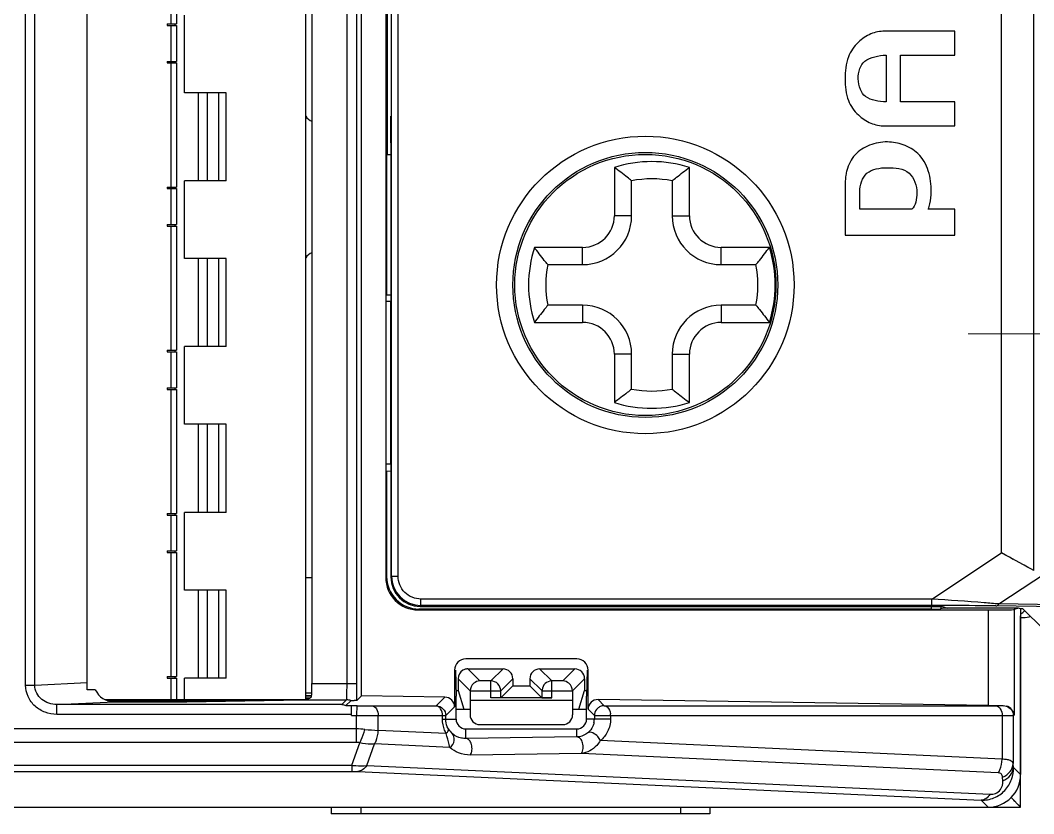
# Model space of a CAD drawing. Header units: millimetres. Extents: x 509 to 2357, y -197 to 647.
# Drawn here: x 2121.82 to 2152.87, y 115.03 to 139.33 of the extents above; entities that cross this region are included whole.
import ezdxf

# ---------------------------------------------------------------- set-up
doc = ezdxf.new("R2010")
doc.units = ezdxf.units.MM
doc.linetypes.add('CENTER', pattern=[17.8, 10.75, -2.35, 2.35, -2.35])
doc.linetypes.add('CENTER2', pattern=[28.575, 19.05, -3.175, 3.175, -3.175])
doc.layers.add('3', color=112, linetype='CENTER', lineweight=15)
for name, color, linetype in [('CASE_BODY_55DXF_CONTINUOUS_LINE', 7, 'CONTINUOUS'), ('COVER_TERMINDXF_CONTINUOUS_LINE', 7, 'CONTINUOUS'), ('COVER_TOP_55DXF_CONTINUOUS_LINE', 7, 'CONTINUOUS'), ('HEX_M6X12_DXF_CONTINUOUS_LINE', 7, 'CONTINUOUS'), ('PCB_CONNECTEDXF_CONTINUOUS_LINE', 7, 'CONTINUOUS'), ('PCB_SCR_5570DXF_CONTINUOUS_LINE', 7, 'CONTINUOUS'), ('TERMINAL_DG2DXF_CONTINUOUS_LINE', 7, 'CONTINUOUS')]:
    doc.layers.add(name, color=color, linetype=linetype)

msp = doc.modelspace()

# ---------------------------------------------------------------- linework, layer by layer
at = {"layer": '3', "linetype": 'CENTER2', "ltscale": 0.5}
msp.add_line((2170.982, 129.726), (2150.859, 129.726), dxfattribs=at)
at = {"layer": 'CASE_BODY_55DXF_CONTINUOUS_LINE', "color": 7, "linetype": 'Continuous'}
for p, q in [((2152.47, 115.226), (2152.47, 121.092)), ((2152.551, 121.026), (2152.47, 121.026)), ((2135.531, 119.463), (2136.609, 119.463)), ((2135.902, 119.093), (2135.531, 119.463)), ((2136.238, 119.093), (2136.609, 119.463)), ((2137.731, 119.463), (2138.809, 119.463)), ((2137.731, 119.463), (2138.102, 119.093)), ((2138.809, 119.463), (2138.438, 119.093)), ((2135.604, 118.791), (2135.231, 119.163)), ((2135.231, 119.163), (2135.231, 118.806)), ((2136.238, 119.093), (2135.902, 119.093)), ((2136.238, 118.576), (2136.238, 119.093)), ((2136.538, 118.793), (2136.909, 119.163)), ((2136.909, 118.949), (2136.538, 118.578)), ((2136.909, 119.163), (2136.909, 118.949)), ((2136.909, 118.949), (2137.431, 118.949)), ((2137.431, 119.163), (2137.788, 118.807)), ((2137.431, 119.163), (2137.431, 118.949)), ((2137.431, 118.949), (2137.802, 118.578)), ((2138.438, 119.093), (2138.101, 119.093)), ((2138.102, 118.576), (2138.102, 119.093)), ((2139.109, 119.163), (2138.737, 118.791)), ((2139.109, 119.163), (2139.109, 118.806)), ((2130.57, 118.653), (2130.745, 118.653)), ((2130.745, 118.628), (2130.57, 118.628)), ((2135.17, 118.806), (2135.231, 118.806)), ((2135.231, 118.806), (2135.405, 118.226)), ((2135.604, 118.793), (2136.538, 118.793)), ((2135.604, 118.791), (2135.604, 118.505)), ((2136.538, 118.578), (2136.538, 118.793)), ((2137.804, 118.823), (2137.802, 118.793)), ((2137.802, 118.793), (2138.737, 118.793)), ((2137.802, 118.793), (2137.802, 118.578)), ((2138.737, 118.791), (2138.737, 118.505)), ((2138.935, 118.226), (2139.109, 118.806)), ((2139.109, 118.806), (2139.17, 118.806)), ((2124.478, 118.496), (2129.215, 118.496)), ((2127.785, 118.471), (2124.57, 118.471)), ((2130.57, 118.574), (2130.693, 118.574)), ((2130.637, 118.549), (2130.57, 118.549)), ((2135.604, 118.505), (2135.601, 118.06)), ((2135.604, 118.505), (2138.737, 118.505)), ((2138.102, 118.576), (2136.238, 118.576)), ((2138.737, 118.505), (2138.739, 118.06)), ((2135.896, 117.741), (2135.9, 117.755)), ((2135.9, 117.755), (2138.441, 117.755)), ((2138.441, 117.755), (2138.445, 117.741)), ((1978.47, 115.226), (2152.47, 115.226)), ((2131.348, 115.226), (2131.348, 115.026)), ((2132.248, 115.226), (2132.248, 115.026)), ((2142.048, 115.226), (2142.048, 115.026)), ((2142.948, 115.226), (2142.948, 115.026)), ((2152.47, 115.226), (2152.177, 115.519)), ((2152.355, 115.341), (2152.324, 115.372)), ((2142.948, 115.026), (2131.348, 115.026))]:
    msp.add_line(p, q, dxfattribs=at)
for points in [[(2152.291, 115.405), (2152.256, 115.441), (2152.218, 115.48), (2152.177, 115.519)], [(2152.43, 115.267), (2152.408, 115.288), (2152.383, 115.314)], [(2152.47, 115.226), (2152.467, 115.229), (2152.459, 115.237), (2152.447, 115.25)]]:
    msp.add_lwpolyline(points, dxfattribs=at)
msp.add_arc((2151.47, 116.226), 1, 270, 0, dxfattribs=at)
for centre, major_axis, ratio, start_param, end_param in [((2152.062, 121.626), (0.686, 0), 0.874162, -0.93305, -0.678603), ((2135.531, 119.163), (0.212, -0.212), 0.999973, 2.879799, 3.926977), ((2135.531, 119.163), (-0.212, 0.212), 0.999973, -0.602412, -0.261794), ((2135.531, 119.163), (0.212, -0.212), 0.999973, 2.356208, 2.539181), ((2136.609, 119.163), (0.212, 0.212), 0.999973, -0.785384, 0.785384), ((2137.731, 119.163), (0.212, -0.212), 0.999973, 2.356208, 3.926977), ((2138.809, 119.163), (0.212, 0.212), 0.999973, -0.785384, 0.785384), ((2138.102, 118.578), (0.3, 0), 0.005236, -3.136357, -1.570796), ((2135.901, 118.06), (0.045, 0.302), 0.981628, -4.56665, -2.995946), ((2138.439, 118.06), (-0.045, 0.302), 0.981628, -3.28724, -1.716535)]:
    msp.add_ellipse(centre, major_axis=major_axis, ratio=ratio, start_param=start_param, end_param=end_param, dxfattribs=at)
for points in [[(2152.776, 121.07), (2152.705, 121.041), (2152.627, 121.026), (2152.551, 121.026)], [(2136.538, 118.793), (2136.538, 118.869), (2136.474, 119.029), (2136.315, 119.093), (2136.238, 119.093)]]:
    msp.add_open_spline(points, degree=3, dxfattribs=at)
for points, knots in [([(2135.902, 119.093), (2135.834, 119.092), (2135.677, 119.036), (2135.604, 118.877), (2135.604, 118.793)], [0, 0, 0, 0, 0.448198, 1, 1, 1, 1]), ([(2138.101, 119.093), (2138.029, 119.092), (2137.881, 119.036), (2137.811, 118.894), (2137.804, 118.823)], [0, 0, 0, 0, 0.499946, 1, 1, 1, 1]), ([(2138.737, 118.793), (2138.737, 118.877), (2138.663, 119.036), (2138.507, 119.092), (2138.438, 119.093)], [0, 0, 0, 0, 0.551802, 1, 1, 1, 1])]:
    msp.add_open_spline(points, degree=3, knots=knots, dxfattribs=at)
at = {"layer": 'COVER_TERMINDXF_CONTINUOUS_LINE', "color": 7, "linetype": 'Continuous'}
for p, q in [((2133.195, 122.303), (2133.195, 168.15)), ((2133.395, 122.303), (2133.395, 168.15)), ((2152.871, 122.482), (2152.871, 167.97)), ((2151.878, 123.016), (2151.878, 167.437)), ((2150.45, 139), (2148.303, 139)), ((2150.45, 138.266), (2150.45, 139)), ((2148.35, 138.266), (2148.349, 136.833)), ((2148.789, 138.266), (2150.45, 138.266)), ((2148.789, 136.833), (2148.789, 138.266)), ((2150.45, 136.833), (2148.789, 136.833)), ((2150.45, 136.098), (2150.45, 136.833)), ((2133.17, 135.578), (2133.175, 136.398)), ((2148.303, 136.098), (2150.45, 136.098)), ((2133.17, 135.578), (2133.17, 130.726)), ((2147.09, 134.106), (2147.09, 132.755)), ((2147.543, 133.543), (2147.543, 134.082)), ((2149.131, 133.543), (2147.543, 133.543)), ((2150.45, 133.543), (2149.638, 133.543)), ((2150.45, 132.755), (2150.45, 133.543)), ((2147.09, 132.755), (2150.45, 132.755)), ((2133.176, 130.721), (2133.035, 130.721)), ((2133.176, 125.732), (2133.176, 130.721)), ((2133.176, 125.732), (2133.035, 125.731)), ((2133.17, 125.726), (2133.17, 122.278)), ((2149.744, 121.603), (2151.878, 123.016)), ((2152.871, 122.482), (2151.878, 123.016)), ((2151.805, 121.452), (2153.229, 122.395)), ((2133.195, 122.303), (2133.17, 122.278)), ((2133.195, 122.303), (2133.395, 122.303)), ((2149.744, 121.603), (2134.095, 121.603)), ((2134.095, 121.403), (2134.095, 121.603)), ((2149.744, 121.403), (2149.744, 121.603)), ((2167.808, 121.206), (2151.805, 121.452)), ((2134.07, 121.379), (2150.06, 121.379)), ((2149.744, 121.403), (2134.095, 121.403)), ((2150.06, 121.379), (2150.218, 121.326)), ((2167.715, 121.146), (2151.712, 121.393)), ((2152.54, 121.305), (2152.47, 121.305)), ((2153.167, 120.678), (2152.54, 121.305))]:
    msp.add_line(p, q, dxfattribs=at)
for points in [[(2152.243, 122.819), (2152.124, 122.883), (2152.002, 122.949), (2151.878, 123.016)], [(2152.871, 122.482), (2152.78, 122.531), (2152.684, 122.583), (2152.581, 122.638)]]:
    msp.add_lwpolyline(points, dxfattribs=at)
for radius in [4.558, 4.059, 4]:
    msp.add_circle((2140.97, 131.226), radius, dxfattribs=at)
msp.add_arc((2134.095, 122.303), 0.9, 180.005, 269.995, dxfattribs=at)
msp.add_ellipse((2134.07, 122.279), major_axis=(0.637, 0.637), ratio=0.999695, start_param=-3.926839, end_param=-2.356347, dxfattribs=at)
for points, knots in [([(2148.303, 139), (2148.159, 139), (2147.859, 138.939), (2147.456, 138.666), (2147.124, 138.189), (2147.09, 137.766), (2147.09, 137.538)], [0, 0, 0, 0, 0.203752, 0.42072, 0.676809, 1, 1, 1, 1]), ([(2148.349, 136.833), (2148.236, 136.833), (2148.019, 136.861), (2147.71, 136.96), (2147.533, 137.228), (2147.473, 137.534), (2147.522, 137.842), (2147.688, 138.12), (2148.006, 138.23), (2148.232, 138.266), (2148.35, 138.266)], [0, 0, 0, 0, 0.133645, 0.260489, 0.36573, 0.496043, 0.622334, 0.727823, 0.860139, 1, 1, 1, 1]), ([(2147.09, 137.538), (2147.09, 137.314), (2147.123, 136.896), (2147.46, 136.431), (2147.859, 136.16), (2148.159, 136.098), (2148.303, 136.098)], [0, 0, 0, 0, 0.321075, 0.575157, 0.794226, 1, 1, 1, 1]), ([(2149.638, 133.543), (2149.657, 133.597), (2149.717, 133.771), (2149.743, 134.171), (2149.684, 134.72), (2149.384, 135.27), (2148.888, 135.54), (2148.367, 135.64), (2147.835, 135.542), (2147.359, 135.242), (2147.166, 134.861), (2147.122, 134.638), (2147.114, 134.589)], [0, 0, 0, 0, 0.037249, 0.119019, 0.258732, 0.393747, 0.50742, 0.614596, 0.734666, 0.851491, 0.968275, 1, 1, 1, 1]), ([(2147.543, 134.082), (2147.543, 134.283), (2147.643, 134.634), (2148.052, 134.801), (2148.491, 134.833), (2148.88, 134.801), (2149.053, 134.647)], [0, 0, 0, 0, 0.309718, 0.471211, 0.644696, 1, 1, 1, 1]), ([(2149.289, 134.048), (2149.289, 133.952), (2149.275, 133.772), (2149.19, 133.602), (2149.131, 133.543)], [0, 0, 0, 0, 0.535119, 1, 1, 1, 1]), ([(2134.095, 121.603), (2133.916, 121.603), (2133.544, 121.752), (2133.395, 122.124), (2133.395, 122.303)], [0, 0, 0, 0, 0.499978, 1, 1, 1, 1]), ([(2151.805, 121.452), (2151.655, 121.465), (2150.968, 121.519), (2150.28, 121.567), (2149.744, 121.603)], [0, 0, 0, 0, 0.218865, 1, 1, 1, 1]), ([(2151.712, 121.393), (2151.721, 121.393), (2151.758, 121.399), (2151.789, 121.428), (2151.805, 121.452)], [0, 0, 0, 0, 0.229594, 1, 1, 1, 1]), ([(2151.712, 121.393), (2151.565, 121.395), (2150.909, 121.402), (2150.253, 121.403), (2149.744, 121.403)], [0, 0, 0, 0, 0.223182, 1, 1, 1, 1])]:
    msp.add_open_spline(points, degree=3, knots=knots, dxfattribs=at)
for points in [[(2147.114, 134.589), (2147.09, 134.43), (2147.09, 134.267), (2147.09, 134.106)], [(2149.053, 134.647), (2149.213, 134.505), (2149.289, 134.263), (2149.289, 134.048)]]:
    msp.add_open_spline(points, degree=3, dxfattribs=at)
at = {"layer": 'COVER_TOP_55DXF_CONTINUOUS_LINE', "color": 7, "linetype": 'Continuous'}
for p, q in [((2132.27, 118.637), (2132.27, 155.876)), ((2133.013, 154.784), (2133.013, 122.268)), ((2123.87, 118.826), (2123.87, 152.926)), ((2121.981, 118.966), (2121.981, 152.687)), ((2122.263, 118.966), (2122.263, 152.687)), ((2130.753, 152.635), (2130.753, 119.018)), ((2131.829, 119.018), (2131.829, 152.635)), ((2132.129, 119.018), (2132.129, 152.635)), ((2133.07, 135.226), (2133.07, 141.177)), ((2133.041, 135.226), (2133.17, 135.226)), ((2133.041, 135.226), (2133.041, 130.926)), ((2133.041, 130.926), (2133.035, 130.926)), ((2133.041, 130.926), (2133.174, 130.924)), ((2133.041, 125.526), (2133.035, 125.526)), ((2133.041, 125.526), (2133.174, 125.529)), ((2133.041, 125.526), (2133.041, 122.296)), ((2134.04, 121.297), (2134.012, 121.269)), ((2134.012, 121.269), (2151.47, 121.269)), ((2149.728, 121.297), (2134.04, 121.297)), ((2149.728, 121.379), (2149.728, 121.297)), ((2150.028, 121.379), (2150.028, 121.302)), ((2150.102, 121.326), (2150.028, 121.302)), ((2150.102, 121.376), (2150.102, 121.326)), ((2152.402, 121.326), (2150.102, 121.326)), ((2151.47, 121.269), (2151.47, 118.341)), ((2152.402, 121.326), (2152.269, 121.282)), ((2152.269, 121.282), (2152.269, 118.047)), ((2152.47, 121.304), (2152.402, 121.326)), ((2152.47, 121.304), (2152.47, 116.225)), ((2138.87, 119.773), (2135.47, 119.773)), ((2135.123, 119.426), (2135.123, 118.298)), ((2135.148, 119.426), (2135.17, 118.626)), ((2139.192, 119.426), (2139.17, 118.626)), ((2139.217, 118.225), (2139.217, 119.426)), ((2121.981, 118.966), (2122.263, 118.966)), ((2122.263, 118.966), (2123.87, 119.043)), ((2130.753, 119.018), (2132.129, 119.018)), ((2124.116, 118.826), (2123.87, 118.826)), ((2132.27, 118.637), (2132.125, 118.494)), ((2134.828, 118.598), (2132.27, 118.637)), ((2122.933, 118.371), (2124.703, 118.456)), ((2131.668, 118.371), (2122.933, 118.371)), ((2122.933, 118.071), (2122.933, 118.371)), ((2124.703, 118.456), (2126.919, 118.456)), ((2126.919, 118.456), (2130.47, 118.518)), ((2130.47, 118.518), (2131.815, 118.518)), ((2131.668, 118.371), (2131.815, 118.518)), ((2131.948, 118.487), (2131.794, 118.34)), ((2131.968, 118.34), (2131.966, 118.337)), ((2131.968, 118.34), (2132.127, 118.337)), ((2132.127, 118.337), (2132.122, 118.037)), ((2132.59, 118.333), (2134.559, 118.333)), ((2134.559, 118.333), (2134.828, 118.598)), ((2135.17, 117.926), (2135.17, 118.626)), ((2139.17, 117.926), (2139.17, 118.626)), ((2151.47, 118.341), (2139.522, 118.525)), ((2139.522, 118.525), (2139.711, 118.333)), ((2139.711, 118.333), (2139.707, 118.333)), ((2139.711, 118.333), (2151.71, 118.333)), ((2131.963, 118.071), (2122.933, 118.071)), ((2131.963, 118.04), (2131.963, 118.071)), ((2131.963, 118.04), (2132.122, 118.037)), ((2132.122, 117.211), (2132.122, 118.037)), ((2132.784, 118.033), (2134.854, 118.033)), ((2132.784, 117.58), (2132.784, 118.033)), ((2134.753, 117.926), (2134.753, 118.033)), ((2134.854, 118.033), (2135.123, 118.298)), ((2134.854, 117.926), (2134.854, 118.033)), ((2135.17, 118.226), (2135.596, 118.226)), ((2138.745, 118.226), (2139.17, 118.226)), ((2139.217, 118.225), (2139.407, 118.033)), ((2139.407, 118.04), (2139.407, 118.033)), ((2139.407, 118.033), (2151.904, 118.033)), ((2139.407, 118.033), (2139.407, 117.926)), ((2139.905, 118.033), (2139.905, 117.926)), ((2151.904, 118.033), (2151.904, 116.696)), ((2152.241, 118.038), (2152.269, 118.047)), ((2152.241, 118.038), (2152.241, 116.561)), ((2134.753, 117.926), (2135.17, 117.926)), ((2139.905, 117.926), (2139.17, 117.926)), ((2132.122, 117.624), (2102.793, 117.624)), ((2134.869, 117.484), (2132.784, 117.58)), ((2135.47, 117.626), (2138.87, 117.626)), ((2135.47, 117.331), (2135.47, 117.626)), ((2138.87, 117.379), (2138.87, 117.626)), ((2132.122, 117.211), (2103.392, 117.211)), ((2131.976, 116.511), (2132.222, 117.198)), ((2132.434, 116.505), (2132.671, 117.164)), ((2134.983, 117.057), (2132.671, 117.164)), ((2138.87, 117.379), (2135.47, 117.331)), ((2151.904, 116.696), (2139.59, 117.266)), ((2139.013, 116.871), (2135.608, 116.823)), ((2151.782, 116.281), (2139.013, 116.871)), ((2103.357, 116.511), (2131.976, 116.511)), ((2131.976, 116.511), (2131.976, 116.325)), ((2132.434, 116.505), (2151.535, 115.622)), ((2152.249, 116.447), (2152.241, 116.561)), ((2103.357, 116.325), (2131.976, 116.325)), ((2132.159, 116.321), (2151.26, 115.438)), ((2151.925, 116.031), (2151.917, 116.146)), ((2152.249, 116.447), (2152.47, 116.225)), ((1979.469, 115.226), (2151.472, 115.226)), ((2151.26, 115.438), (2151.472, 115.226))]:
    msp.add_line(p, q, dxfattribs=at)
for centre, radius, start, end in [((2135.47, 119.426), 0.347, 90, 180), ((2138.87, 119.426), 0.347, 0, 90), ((2139.708, 118.033), 0.301, 171.1336, 178.6403), ((2139.708, 118.032), 0.302, 113.005, 132.7714), ((2139.461, 118.033), 0.444, 0.0221, 6.6504), ((2135.47, 117.926), 0.3, 180, 270), ((2138.87, 117.926), 0.3, 270, 0), ((2138.856, 117.926), 0.551, 347.6994, 359.9799), ((2132.123, 115.305), 2.32, 83.8186, 90.0287), ((2133.019, 123.606), 6.03, 263.8549, 267.7689), ((2135.424, 117.908), 0.565, 209.5931, 228.7638), ((2132.122, 116.829), 0.383, 74.7424, 89.9528)]:
    msp.add_arc(centre, radius, start, end, dxfattribs=at)
for centre, major_axis, ratio, start_param, end_param in [((2134.013, 122.269), (0.707, 0.707), 0.999695, -3.926839, -2.356347), ((2134.041, 122.297), (-0.707, -0.707), 0.999695, 5.497939, 7.068431), ((2149.728, 121.302), (0.3, 0), 0.017455, -1.570796, -0.05236), ((2151.47, 121.283), (0.8, 0), 0.017455, -1.570796, -0.05236), ((2130.734, 119.018), (0, 0.5), 0.03697, -2.539584, -1.570796), ((2124.707, 119.056), (0.638, 0.031), 0.939566, -2.800097, -1.621794), ((2130.462, 119.018), (0, 0.5), 1, 3.159046, 3.423662), ((2130.462, 119.018), (0.5, 0), 1, -1.288727, -0.968788), ((2149.421, 118.071), (19.48, -0.3), 0.000269, -2.701966, -2.681637), ((2134.823, 118.298), (0.214, 0.211), 0.9997, -0.777487, 0.777608), ((2139.517, 118.225), (-0.211, 0.214), 0.999691, -0.793003, 0.792886), ((2151.47, 118.355), (0.8, -0.012), 0.017451, -1.570527, -0.947259), ((2151.469, 116.228), (0.709, -0.709), 0.997265, -0.784029, 0.784029)]:
    msp.add_ellipse(centre, major_axis=major_axis, ratio=ratio, start_param=start_param, end_param=end_param, dxfattribs=at)
for points, knots in [([(2122.933, 118.071), (2122.813, 118.071), (2122.57, 118.114), (2122.254, 118.305), (2122.034, 118.602), (2121.981, 118.846), (2121.981, 118.966)], [0, 0, 0, 0, 0.250364, 0.500487, 0.750307, 1, 1, 1, 1]), ([(2122.933, 118.371), (2122.771, 118.37), (2122.514, 118.455), (2122.303, 118.715), (2122.263, 118.883), (2122.263, 118.966)], [0, 0, 0, 0, 0.495255, 0.747374, 1, 1, 1, 1]), ([(2131.815, 118.518), (2131.818, 118.52), (2131.817, 118.537), (2131.822, 118.563), (2131.823, 118.61), (2131.825, 118.671), (2131.827, 118.746), (2131.828, 118.863), (2131.829, 118.954), (2131.829, 119.018)], [0, 0, 0, 0, 0.022758, 0.081789, 0.175217, 0.299598, 0.450284, 0.62163, 1, 1, 1, 1]), ([(2132.125, 118.494), (2132.126, 118.533), (2132.128, 118.707), (2132.129, 118.882), (2132.129, 119.018)], [0, 0, 0, 0, 0.220898, 1, 1, 1, 1]), ([(2132.125, 118.494), (2132.124, 118.493), (2132.115, 118.494), (2132.101, 118.491), (2132.078, 118.491), (2132.05, 118.49), (2132.019, 118.489), (2131.988, 118.49), (2131.966, 118.486), (2131.951, 118.49), (2131.948, 118.487)], [0, 0, 0, 0, 0.038198, 0.128174, 0.258897, 0.419479, 0.598705, 0.777668, 0.929058, 1, 1, 1, 1]), ([(2131.963, 118.064), (2131.963, 118.099), (2131.964, 118.164), (2131.964, 118.24), (2131.966, 118.289), (2131.965, 118.315), (2131.968, 118.33), (2131.967, 118.338), (2131.968, 118.34)], [0, 0, 0, 0, 0.38281, 0.704349, 0.827644, 0.919751, 0.977757, 1, 1, 1, 1]), ([(2131.963, 118.064), (2131.963, 118.092), (2131.963, 118.183), (2131.964, 118.274), (2131.966, 118.337)], [0, 0, 0, 0, 0.302883, 1, 1, 1, 1]), ([(2132.127, 118.337), (2132.169, 118.336), (2132.323, 118.334), (2132.477, 118.333), (2132.59, 118.333)], [0, 0, 0, 0, 0.271656, 1, 1, 1, 1]), ([(2132.59, 118.333), (2132.645, 118.331), (2132.76, 118.236), (2132.784, 118.106), (2132.784, 118.033)], [0, 0, 0, 0, 0.430824, 1, 1, 1, 1]), ([(2134.559, 118.333), (2134.635, 118.332), (2134.792, 118.267), (2134.854, 118.109), (2134.854, 118.033)], [0, 0, 0, 0, 0.499938, 1, 1, 1, 1]), ([(2134.753, 118.033), (2134.753, 118.106), (2134.73, 118.236), (2134.614, 118.331), (2134.559, 118.333)], [0, 0, 0, 0, 0.569173, 1, 1, 1, 1]), ([(2139.745, 118.327), (2139.766, 118.321), (2139.855, 118.27), (2139.893, 118.162), (2139.902, 118.084)], [0, 0, 0, 0, 0.213348, 1, 1, 1, 1]), ([(2151.937, 118.337), (2151.927, 118.336), (2151.851, 118.333), (2151.776, 118.333), (2151.71, 118.333)], [0, 0, 0, 0, 0.130762, 1, 1, 1, 1]), ([(2151.71, 118.333), (2151.765, 118.331), (2151.88, 118.236), (2151.904, 118.106), (2151.904, 118.033)], [0, 0, 0, 0, 0.430824, 1, 1, 1, 1]), ([(2152.269, 118.047), (2152.264, 118.105), (2152.212, 118.232), (2152.095, 118.307), (2152.027, 118.325)], [0, 0, 0, 0, 0.456182, 1, 1, 1, 1]), ([(2152.027, 118.325), (2152.087, 118.307), (2152.199, 118.23), (2152.241, 118.101), (2152.241, 118.038)], [0, 0, 0, 0, 0.499861, 1, 1, 1, 1]), ([(2132.122, 118.037), (2132.182, 118.037), (2132.403, 118.034), (2132.623, 118.033), (2132.784, 118.033)], [0, 0, 0, 0, 0.271656, 1, 1, 1, 1]), ([(2151.904, 118.033), (2151.983, 118.033), (2152.086, 118.032), (2152.198, 118.036), (2152.231, 118.036), (2152.241, 118.038)], [0, 0, 0, 0, 0.70832, 0.910707, 1, 1, 1, 1]), ([(2134.869, 117.484), (2134.851, 117.516), (2134.784, 117.654), (2134.753, 117.81), (2134.753, 117.926)], [0, 0, 0, 0, 0.24148, 1, 1, 1, 1]), ([(2134.933, 117.629), (2134.921, 117.65), (2134.876, 117.742), (2134.854, 117.847), (2134.854, 117.926)], [0, 0, 0, 0, 0.23204, 1, 1, 1, 1]), ([(2139.394, 117.809), (2139.387, 117.775), (2139.35, 117.658), (2139.273, 117.556), (2139.205, 117.501)], [0, 0, 0, 0, 0.286744, 1, 1, 1, 1]), ([(2139.905, 117.926), (2139.905, 117.794), (2139.845, 117.541), (2139.682, 117.34), (2139.59, 117.266)], [0, 0, 0, 0, 0.526608, 1, 1, 1, 1]), ([(2132.222, 117.198), (2132.237, 117.227), (2132.299, 117.36), (2132.345, 117.5), (2132.373, 117.611)], [0, 0, 0, 0, 0.221601, 1, 1, 1, 1]), ([(2132.671, 117.164), (2132.689, 117.193), (2132.756, 117.322), (2132.783, 117.47), (2132.784, 117.58)], [0, 0, 0, 0, 0.234214, 1, 1, 1, 1]), ([(2134.869, 117.484), (2134.882, 117.497), (2134.916, 117.535), (2134.949, 117.597), (2134.933, 117.629)], [0, 0, 0, 0, 0.341041, 1, 1, 1, 1]), ([(2134.983, 117.057), (2134.976, 117.086), (2134.938, 117.228), (2134.9, 117.37), (2134.869, 117.484)], [0, 0, 0, 0, 0.200147, 1, 1, 1, 1]), ([(2134.983, 117.057), (2135.05, 117.109), (2135.147, 117.253), (2135.104, 117.433), (2135.052, 117.483)], [0, 0, 0, 0, 0.535135, 1, 1, 1, 1]), ([(2135.47, 117.331), (2135.426, 117.33), (2135.275, 117.343), (2135.131, 117.414), (2135.052, 117.483)], [0, 0, 0, 0, 0.296551, 1, 1, 1, 1]), ([(2139.205, 117.501), (2139.134, 117.443), (2139.018, 117.391), (2138.898, 117.379), (2138.87, 117.379)], [0, 0, 0, 0, 0.767223, 1, 1, 1, 1]), ([(2139.59, 117.266), (2139.57, 117.31), (2139.493, 117.434), (2139.292, 117.566), (2139.205, 117.501)], [0, 0, 0, 0, 0.308038, 1, 1, 1, 1]), ([(2132.671, 117.164), (2132.636, 117.161), (2132.486, 117.155), (2132.335, 117.173), (2132.222, 117.198)], [0, 0, 0, 0, 0.231834, 1, 1, 1, 1]), ([(2135.608, 116.823), (2135.635, 116.869), (2135.666, 116.979), (2135.654, 117.142), (2135.594, 117.279), (2135.509, 117.33), (2135.47, 117.331)], [0, 0, 0, 0, 0.268294, 0.555284, 0.806538, 1, 1, 1, 1]), ([(2139.013, 116.871), (2139.04, 116.917), (2139.07, 117.027), (2139.056, 117.19), (2138.995, 117.327), (2138.909, 117.378), (2138.87, 117.379)], [0, 0, 0, 0, 0.267248, 0.55378, 0.805556, 1, 1, 1, 1]), ([(2139.59, 117.266), (2139.558, 117.214), (2139.416, 117.025), (2139.187, 116.884), (2139.01, 116.871)], [0, 0, 0, 0, 0.254935, 1, 1, 1, 1]), ([(2135.608, 116.823), (2135.486, 116.821), (2135.257, 116.865), (2135.061, 116.988), (2134.983, 117.057)], [0, 0, 0, 0, 0.538223, 1, 1, 1, 1]), ([(2131.976, 116.511), (2132.017, 116.507), (2132.169, 116.494), (2132.323, 116.493), (2132.434, 116.505)], [0, 0, 0, 0, 0.265867, 1, 1, 1, 1]), ([(2132.434, 116.505), (2132.401, 116.454), (2132.323, 116.367), (2132.211, 116.325), (2132.159, 116.321)], [0, 0, 0, 0, 0.537295, 1, 1, 1, 1]), ([(2151.782, 116.281), (2151.801, 116.309), (2151.871, 116.437), (2151.901, 116.585), (2151.904, 116.696)], [0, 0, 0, 0, 0.235044, 1, 1, 1, 1]), ([(2152.241, 116.561), (2152.233, 116.606), (2152.153, 116.664), (2152.032, 116.689), (2151.95, 116.695), (2151.904, 116.696)], [0, 0, 0, 0, 0.356854, 0.638876, 1, 1, 1, 1]), ([(2151.917, 116.146), (2152.006, 116.184), (2152.162, 116.294), (2152.237, 116.476), (2152.241, 116.561)], [0, 0, 0, 0, 0.529342, 1, 1, 1, 1]), ([(2131.976, 116.325), (2131.993, 116.325), (2132.054, 116.325), (2132.115, 116.323), (2132.159, 116.321)], [0, 0, 0, 0, 0.272069, 1, 1, 1, 1]), ([(2151.26, 115.438), (2151.392, 115.436), (2151.664, 115.485), (2152.003, 115.719), (2152.212, 116.063), (2152.252, 116.322), (2152.249, 116.447)], [0, 0, 0, 0, 0.252778, 0.511557, 0.762539, 1, 1, 1, 1]), ([(2151.917, 116.146), (2151.915, 116.179), (2151.893, 116.252), (2151.818, 116.279), (2151.782, 116.281)], [0, 0, 0, 0, 0.476478, 1, 1, 1, 1]), ([(2151.925, 116.031), (2152.013, 116.07), (2152.17, 116.179), (2152.245, 116.361), (2152.249, 116.447)], [0, 0, 0, 0, 0.529342, 1, 1, 1, 1]), ([(2151.535, 115.622), (2151.59, 115.619), (2151.712, 115.638), (2151.888, 115.772), (2151.931, 115.939), (2151.925, 116.031)], [0, 0, 0, 0, 0.262502, 0.56159, 1, 1, 1, 1]), ([(2151.535, 115.622), (2151.501, 115.571), (2151.424, 115.484), (2151.312, 115.441), (2151.26, 115.438)], [0, 0, 0, 0, 0.537295, 1, 1, 1, 1])]:
    msp.add_open_spline(points, degree=3, knots=knots, dxfattribs=at)
for points in [[(2131.668, 118.371), (2131.711, 118.37), (2131.755, 118.359), (2131.794, 118.34)], [(2131.948, 118.487), (2131.907, 118.507), (2131.86, 118.518), (2131.815, 118.518)], [(2139.707, 118.333), (2139.667, 118.333), (2139.626, 118.325), (2139.59, 118.309)], [(2139.711, 118.333), (2139.723, 118.333), (2139.734, 118.331), (2139.745, 118.327)], [(2151.937, 118.337), (2151.967, 118.337), (2151.998, 118.333), (2152.027, 118.325)], [(2139.503, 118.253), (2139.455, 118.208), (2139.42, 118.144), (2139.41, 118.079)]]:
    msp.add_open_spline(points, degree=3, dxfattribs=at)
at = {"layer": 'HEX_M6X12_DXF_CONTINUOUS_LINE', "color": 7, "linetype": 'Continuous'}
for p, q in [((2140.02, 134.826), (2140.02, 133.348)), ((2142.321, 133.348), (2142.321, 134.826)), ((2140.549, 133.348), (2140.549, 134.416)), ((2141.792, 134.416), (2141.792, 133.348)), ((2140.549, 133.348), (2140.02, 133.348)), ((2141.792, 133.348), (2142.321, 133.348)), ((2139.049, 132.377), (2137.571, 132.377)), ((2139.049, 131.848), (2139.049, 132.377)), ((2144.77, 132.377), (2143.292, 132.377)), ((2143.292, 131.848), (2143.292, 132.377)), ((2137.98, 131.848), (2139.049, 131.848)), ((2143.292, 131.848), (2144.36, 131.848)), ((2139.049, 130.605), (2137.98, 130.605)), ((2139.049, 130.605), (2139.049, 130.076)), ((2144.36, 130.605), (2143.292, 130.605)), ((2143.292, 130.605), (2143.292, 130.076)), ((2137.571, 130.076), (2139.049, 130.076)), ((2143.292, 130.076), (2144.77, 130.076)), ((2140.549, 129.105), (2140.02, 129.105)), ((2140.02, 129.105), (2140.02, 127.627)), ((2140.549, 128.036), (2140.549, 129.105)), ((2141.792, 129.105), (2142.321, 129.105)), ((2141.792, 129.105), (2141.792, 128.036)), ((2142.321, 127.627), (2142.321, 129.105))]:
    msp.add_line(p, q, dxfattribs=at)
for centre, radius, start, end in [((2141.17, 131.226), 3.779, 72.2783, 107.7217), ((2141.17, 131.226), 3.25, 78.9786, 101.0214), ((2139.049, 133.348), 1.5, 270, 0), ((2139.049, 133.348), 0.971, 270, 0), ((2143.292, 133.348), 1.5, 180, 270), ((2143.292, 133.348), 0.971, 180, 270), ((2141.17, 131.226), 3.779, 162.2783, 197.7217), ((2141.17, 131.226), 3.779, 342.2783, 17.7217), ((2141.17, 131.226), 3.25, 168.9786, 191.0214), ((2141.17, 131.226), 3.25, 348.9786, 11.0214), ((2139.049, 129.105), 1.5, 0, 90), ((2143.292, 129.105), 1.5, 90, 180), ((2139.049, 129.105), 0.971, 0, 90), ((2143.292, 129.105), 0.971, 90, 180), ((2141.17, 131.226), 3.25, 258.9786, 281.0214), ((2141.17, 131.226), 3.779, 252.2783, 287.7217)]:
    msp.add_arc(centre, radius, start, end, dxfattribs=at)
for points in [[(2140.549, 134.416), (2140.505, 134.452), (2140.332, 134.593), (2140.154, 134.728), (2140.02, 134.826)], [(2141.792, 134.416), (2141.835, 134.452), (2142.009, 134.593), (2142.186, 134.728), (2142.321, 134.826)], [(2137.98, 131.848), (2137.944, 131.891), (2137.804, 132.065), (2137.669, 132.242), (2137.571, 132.377)], [(2144.36, 131.848), (2144.396, 131.891), (2144.537, 132.065), (2144.672, 132.242), (2144.77, 132.377)], [(2137.98, 130.605), (2137.944, 130.561), (2137.804, 130.388), (2137.669, 130.21), (2137.571, 130.076)], [(2144.36, 130.605), (2144.396, 130.561), (2144.537, 130.388), (2144.672, 130.21), (2144.77, 130.076)], [(2140.549, 128.036), (2140.505, 128), (2140.332, 127.86), (2140.154, 127.725), (2140.02, 127.627)], [(2141.792, 128.036), (2141.835, 128), (2142.009, 127.86), (2142.186, 127.725), (2142.321, 127.627)]]:
    msp.add_open_spline(points, degree=3, knots=[0, 0, 0, 0, 0.254198, 1, 1, 1, 1], dxfattribs=at)
at = {"layer": 'PCB_CONNECTEDXF_CONTINUOUS_LINE', "color": 7, "linetype": 'Continuous'}
for centre, start, end in [((2130.842, 136.526), 204.8919, 252.712), ((2130.842, 131.926), 107.288, 155.1081)]:
    msp.add_arc(centre, 0.3, start, end, dxfattribs=at)
at = {"layer": 'PCB_SCR_5570DXF_CONTINUOUS_LINE', "color": 7, "linetype": 'Continuous'}
for p, q in [((2130.57, 122.264), (2130.753, 122.264)), ((2130.57, 118.726), (2130.745, 118.726))]:
    msp.add_line(p, q, dxfattribs=at)
at = {"layer": 'TERMINAL_DG2DXF_CONTINUOUS_LINE', "color": 7, "linetype": 'Continuous'}
for p, q in [((2130.57, 118.526), (2130.57, 153.123)), ((2126.43, 143.026), (2126.43, 139.226)), ((2126.605, 143.026), (2126.605, 139.226)), ((2126.85, 137.116), (2126.85, 139.496)), ((2126.32, 139.226), (2126.605, 139.226)), ((2126.32, 139.226), (2126.32, 139.176)), ((2126.32, 139.176), (2126.605, 139.176)), ((2126.43, 139.176), (2126.43, 138.076)), ((2126.55, 139.226), (2126.55, 139.176)), ((2126.605, 139.176), (2126.605, 138.076)), ((2126.32, 138.076), (2126.605, 138.076)), ((2126.32, 138.076), (2126.32, 138.026)), ((2126.32, 138.026), (2126.605, 138.026)), ((2126.43, 138.026), (2126.43, 134.226)), ((2126.55, 138.076), (2126.55, 138.026)), ((2126.605, 138.026), (2126.605, 134.226)), ((2128.125, 137.116), (2126.85, 137.116)), ((2127.28, 134.416), (2127.28, 137.116)), ((2127.553, 134.416), (2127.553, 137.116)), ((2127.899, 134.416), (2127.899, 137.116)), ((2128.125, 134.416), (2128.125, 137.116)), ((2126.32, 134.226), (2126.605, 134.226)), ((2126.32, 134.226), (2126.32, 134.176)), ((2126.32, 134.176), (2126.605, 134.176)), ((2126.43, 134.176), (2126.43, 133.076)), ((2126.55, 134.226), (2126.55, 134.176)), ((2126.605, 134.176), (2126.605, 133.076)), ((2128.125, 134.416), (2126.85, 134.416)), ((2126.85, 132.036), (2126.85, 134.416)), ((2126.32, 133.076), (2126.605, 133.076)), ((2126.32, 133.076), (2126.32, 133.026)), ((2126.32, 133.026), (2126.605, 133.026)), ((2126.43, 133.026), (2126.43, 129.226)), ((2126.55, 133.076), (2126.55, 133.026)), ((2126.605, 133.026), (2126.605, 129.226)), ((2128.125, 132.036), (2126.85, 132.036)), ((2127.28, 129.336), (2127.28, 132.036)), ((2127.553, 129.336), (2127.553, 132.036)), ((2127.899, 129.336), (2127.899, 132.036)), ((2128.125, 129.336), (2128.125, 132.036)), ((2126.32, 129.226), (2126.605, 129.226)), ((2126.32, 129.226), (2126.32, 129.176)), ((2126.55, 129.226), (2126.55, 129.176)), ((2128.125, 129.336), (2126.85, 129.336)), ((2126.85, 126.956), (2126.85, 129.336)), ((2126.32, 129.176), (2126.605, 129.176)), ((2126.43, 129.176), (2126.43, 128.076)), ((2126.605, 129.176), (2126.605, 128.076)), ((2126.32, 128.076), (2126.605, 128.076)), ((2126.32, 128.076), (2126.32, 128.026)), ((2126.32, 128.026), (2126.605, 128.026)), ((2126.43, 128.026), (2126.43, 124.226)), ((2126.55, 128.076), (2126.55, 128.026)), ((2126.605, 128.026), (2126.605, 124.226)), ((2128.125, 126.956), (2126.85, 126.956)), ((2127.28, 124.256), (2127.28, 126.956)), ((2127.553, 124.256), (2127.553, 126.956)), ((2127.899, 124.256), (2127.899, 126.956)), ((2128.125, 124.256), (2128.125, 126.956)), ((2126.32, 124.226), (2126.605, 124.226)), ((2126.32, 124.226), (2126.32, 124.176)), ((2126.55, 124.226), (2126.55, 124.176)), ((2128.125, 124.256), (2126.85, 124.256)), ((2126.85, 121.876), (2126.85, 124.256)), ((2126.32, 124.176), (2126.605, 124.176)), ((2126.43, 124.176), (2126.43, 123.076)), ((2126.605, 124.176), (2126.605, 123.076)), ((2126.32, 123.076), (2126.605, 123.076)), ((2126.32, 123.076), (2126.32, 123.026)), ((2126.32, 123.026), (2126.605, 123.026)), ((2126.43, 123.026), (2126.43, 119.226)), ((2126.55, 123.076), (2126.55, 123.026)), ((2126.605, 123.026), (2126.605, 119.226)), ((2128.125, 121.876), (2126.85, 121.876)), ((2127.28, 119.176), (2127.28, 121.876)), ((2127.553, 119.176), (2127.553, 121.876)), ((2127.899, 119.176), (2127.899, 121.876)), ((2128.125, 119.176), (2128.125, 121.876)), ((2126.32, 119.226), (2126.605, 119.226)), ((2126.32, 119.226), (2126.32, 119.176)), ((2126.32, 119.176), (2126.605, 119.176)), ((2126.43, 119.176), (2126.43, 118.526)), ((2126.55, 119.226), (2126.55, 119.176)), ((2126.605, 119.176), (2126.605, 118.526)), ((2128.125, 119.176), (2126.85, 119.176)), ((2126.85, 118.526), (2126.85, 119.176)), ((2124.406, 118.526), (2130.553, 118.526))]:
    msp.add_line(p, q, dxfattribs=at)

doc.saveas('drawing.dxf')
